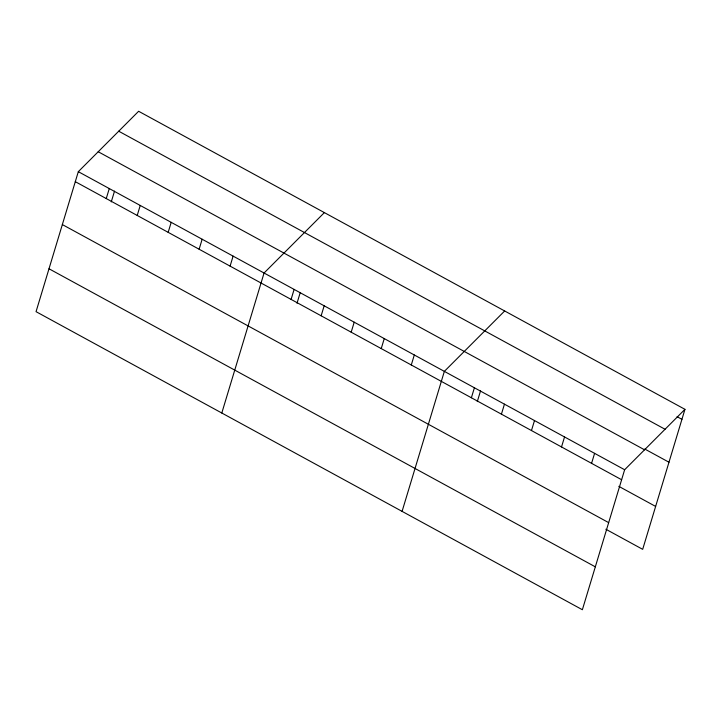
<?xml version="1.0" encoding="UTF-8"?>
<svg xmlns="http://www.w3.org/2000/svg" width="721" height="721" viewBox="0 0 721 721"><rect width="100%" height="100%" fill="white"/><g stroke="black" fill="none" stroke-linecap="round" stroke-linejoin="round"><path stroke-width="1.08" d="M78.319 171.67L36.05 311.67L582.37 609.732L624.638 469.741L684.95 409.33L138.63 111.268L78.319 171.67L624.638 469.741M106.257 198.563L109.277 188.569M111.268 201.898L114.522 191.119M137.215 215.453L140.234 205.458M168.173 232.342L171.192 222.347M199.131 249.241L202.15 239.237M230.089 266.13L233.108 256.126M221.798 413.016L264.066 273.016L324.378 212.605M291.095 299.413L294.114 289.409M297.016 303.235L300.269 292.456M321.142 315.807L324.162 305.803M351.19 332.201L354.209 322.197M381.238 348.594L384.257 338.591M411.285 364.988L414.305 354.984M402.084 511.369L444.352 371.378L504.664 310.967M471.381 397.767L474.4 387.772M477.302 401.597L480.556 390.818M501.428 414.16L504.448 404.166M531.476 430.554L534.495 420.559M561.524 446.948L564.543 436.953M591.571 463.342L594.591 453.347M684.95 409.33L642.681 549.33L605.847 529.232M677.082 416.684L681.931 419.334M118.722 131.204L665.05 429.265M644.745 449.012L668.98 462.224M98.218 151.743L644.538 449.805M75.299 181.674L621.619 479.735M618.798 486.333L655.632 506.43M62.348 224.573L608.668 522.635M49.001 268.771L595.321 566.832"/></g></svg>
